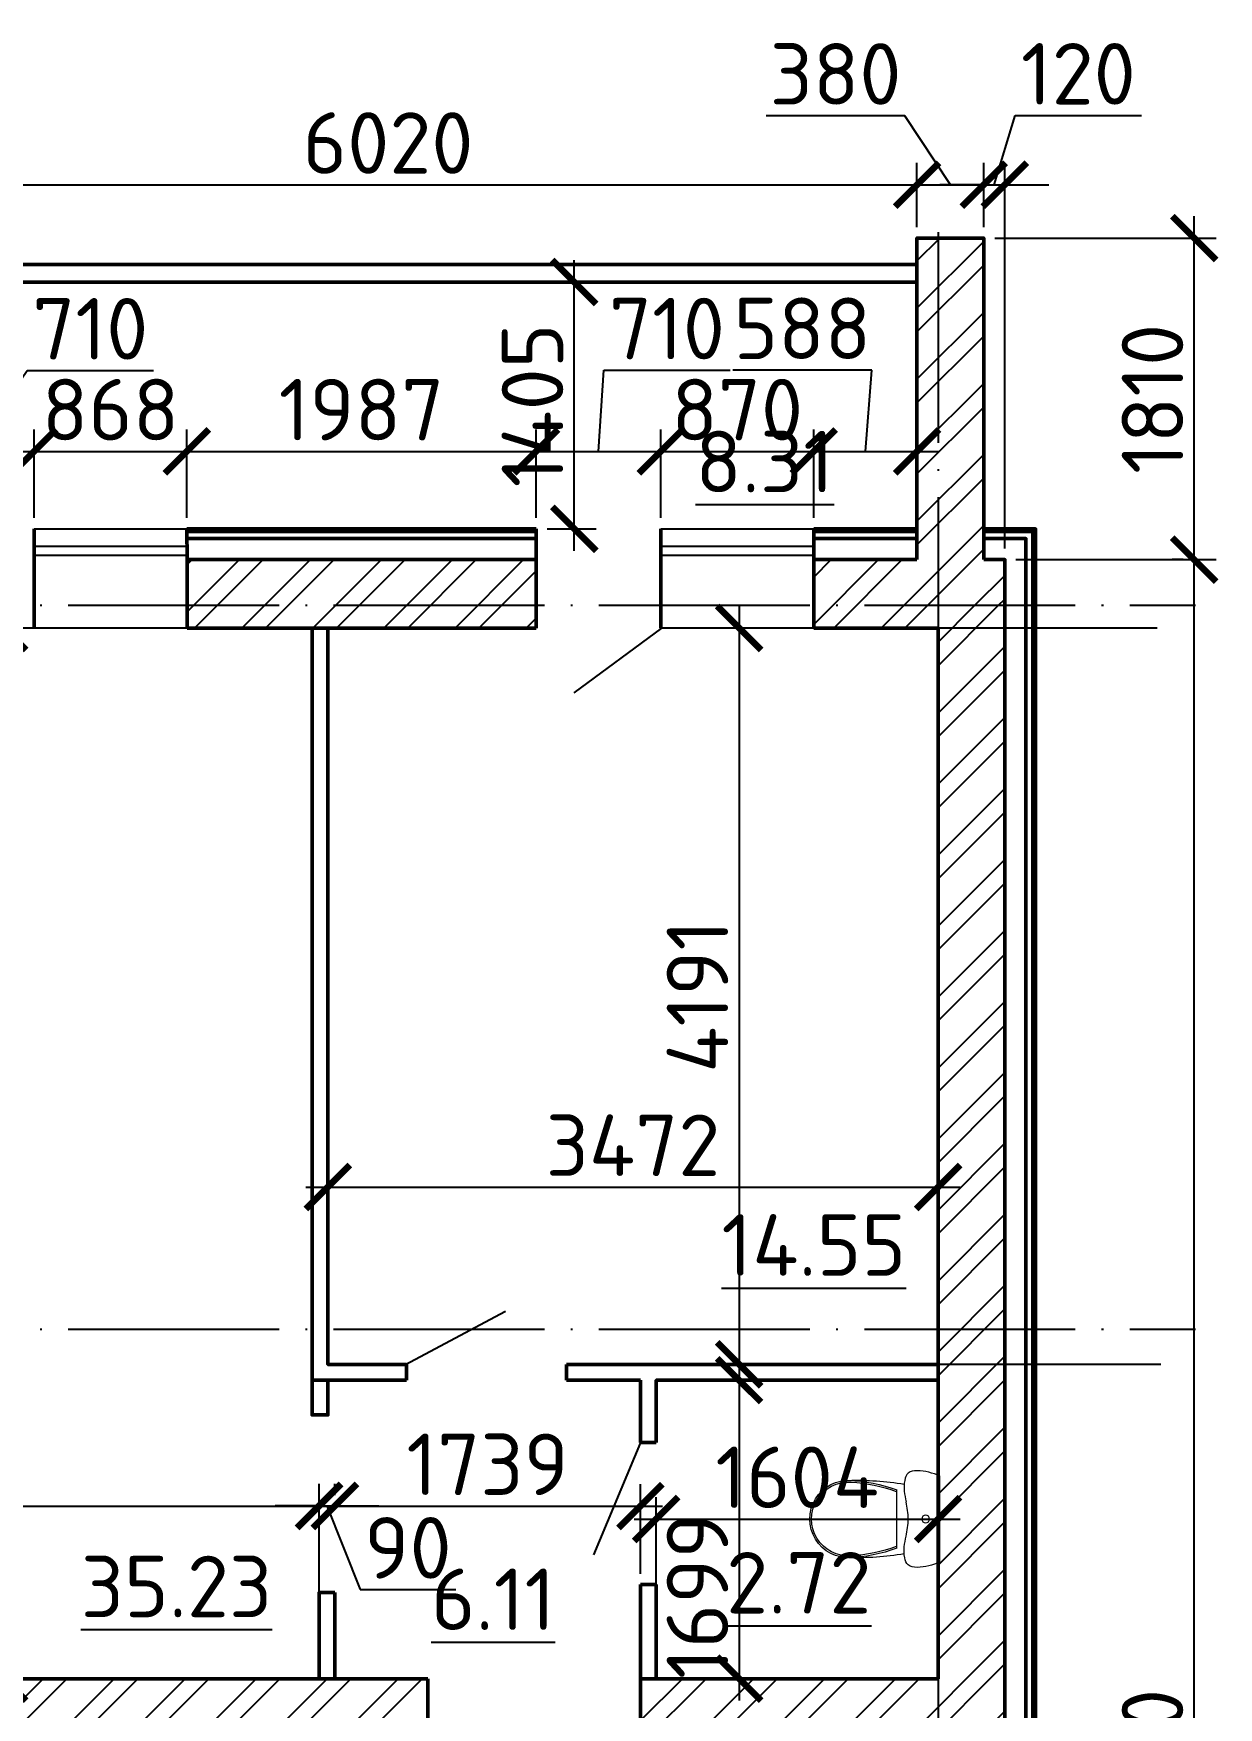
# Model space of a CAD drawing. Header units: millimetres. Extents: x -121275 to -95372, y 16759 to 40426.
# Drawn here: x -118269.6 to -118202.2, y 39454.6 to 39549.9 of the extents above; entities that cross this region are included whole.
import ezdxf

# ---------------------------------------------------------------- set-up
doc = ezdxf.new("R2010")
doc.units = ezdxf.units.MM
doc.header["$LTSCALE"] = 0.5
doc.linetypes.add('ACAD_ISO04W100', pattern=[30, 24, -3, 0, -3])
for name, color, linetype, lineweight in [('02', 5, 'Continuous', 18), ('построения', 6, 'Continuous', 25), ('Сантехника', 255, 'Continuous', 15), ('ТОНКИЕе', 7, 'Continuous', 25)]:
    doc.layers.add(name, color=color, linetype=linetype, lineweight=lineweight)
for name, color, linetype in [('оси', 7, 'ACAD_ISO04W100'), ('размеры', 7, 'Continuous'), ('тонкие', 7, 'Continuous')]:
    doc.layers.add(name, color=color, linetype=linetype)
doc.styles.add('Наклонный', font='isocpeur.ttf', dxfattribs={"height": 3.5})
doc.dimstyles.new('СТРОИТЕЛЬНЫЙ', dxfattribs={"dimtxt": 3.5, "dimasz": 2.5, "dimexe": 1.25, "dimexo": 0.625, "dimtad": 1, "dimdec": 0, "dimlfac": 100, "dimdsep": 46, "dimtxsty": 'Наклонный', "dimblk1": 'ARCHTICK', "dimblk2": 'ARCHTICK', "dimsah": 1, "dimcen": 0, "dimdle": 1.25, "dimadec": 0, "dimazin": 0, "dimtfac": 0.75, "dimtdec": 0, "dimtmove": 0, "dimatfit": 3, "dimldrblk": 'ARCHTICK', "dimfxl": 1, "dimtolj": 1, "dimtzin": 0, "dimarcsym": 0})
pattern_1 = [(45, (1722.8638, 1044.5907), (-2.02055763, 2.02055763), []), (45, (1724.2108, 1044.5907), (-2.02055763, 2.02055763), [])]

# ---------------------------------------------------------------- blocks, each defined once
blk = doc.blocks.new('A$C010B7E6C')
at = {"layer": 'Сантехника'}
for p, q in [((738.7, 520.7), (738.7, 29.3)), ((493.7, 440.5), (493.7, 109.6))]:
    blk.add_line(p, q, dxfattribs=at)
blk.add_circle((657.8, 275), 21.7, dxfattribs=at)
for centre, radius, start, end in [((218.7, 275), 220, 85.79897, 274.20103), ((218.7, 275), 210, 85.79897, 274.20103), ((266.3, -1145.5), 1641.2, 80.55729, 91.66188), ((196.2, -339.2), 834.5, 69.11151, 88.45313), ((196.1, -339.3), 824.6, 69.11242, 87.36208), ((196.2, 889.2), 834.5, 271.54687, 290.88849), ((196.1, 889.3), 824.6, 272.63792, 290.88758), ((266.3, 1695.5), 1641.2, 268.33812, 279.44271)]:
    blk.add_arc(centre, radius, start, end, dxfattribs=at)
for points in [[(738.7, 520.7), (608.7, 550), (558.7, 536.1), (538.7, 495), (546.7, 372.7)], [(546.7, 372.7), (558.7, 275), (546.5, 177.3)], [(738.7, 29.3), (608.7, 0), (558.7, 14), (538.7, 55), (546.5, 177.3)]]:
    blk.add_spline(points, degree=3, dxfattribs=at)
blk = doc.blocks.new('_ArchTick')
at = {"color": 0, "linetype": 'ByBlock', "const_width": 0.15}
blk.add_lwpolyline([(-0.5, -0.5), (0.5, 0.5)], dxfattribs=at)
blk = doc.blocks.new('*D802')
at = {"layer": 'Defpoints', "color": 0, "transparency": 16777216}
for p in [(-118219.353, 39541.328), (-118279.553, 39538.29), (-118219.353, 39538.29)]:
    blk.add_point(p, dxfattribs=at)
at = {"layer": 'размеры', "color": 0, "lineweight": -2, "transparency": 16777216}
for p, q in [((-118279.553, 39538.915), (-118279.553, 39542.578)), ((-118219.353, 39538.915), (-118219.353, 39542.578)), ((-118280.803, 39541.328), (-118218.103, 39541.328))]:
    blk.add_line(p, q, dxfattribs=at)
at = {"layer": 'размеры', "color": 0, "lineweight": -2, "transparency": 16777216, "xscale": 2.5, "yscale": 2.5, "zscale": 2.5, "rotation": 180}
blk.add_blockref('_ArchTick', (-118279.553, 39541.328), dxfattribs=at)
at = {"layer": 'размеры', "color": 0, "lineweight": -2, "transparency": 16777216, "xscale": 2.5, "yscale": 2.5, "zscale": 2.5}
blk.add_blockref('_ArchTick', (-118219.353, 39541.328), dxfattribs=at)
at = {"layer": 'размеры', "color": 0, "transparency": 16777216, "insert": (-118249.453, 39543.703), "char_height": 3.5, "attachment_point": 5, "style": 'Наклонный'}
blk.add_mtext('\\A1;6020', dxfattribs=at)
blk = doc.blocks.new('*D803')
at = {"layer": 'Defpoints', "color": 0, "transparency": 16777216}
for p in [(-118215.553, 39541.328), (-118219.353, 39538.29), (-118215.553, 39538.29)]:
    blk.add_point(p, dxfattribs=at)
at = {"layer": 'размеры', "color": 0, "lineweight": -2, "transparency": 16777216}
for p, q in [((-118220.037, 39545.259), (-118227.937, 39545.259)), ((-118217.453, 39541.328), (-118220.037, 39545.259)), ((-118219.353, 39538.915), (-118219.353, 39542.578)), ((-118215.553, 39538.915), (-118215.553, 39542.578)), ((-118220.603, 39541.328), (-118214.303, 39541.328))]:
    blk.add_line(p, q, dxfattribs=at)
at = {"layer": 'размеры', "color": 0, "lineweight": -2, "transparency": 16777216, "xscale": 2.5, "yscale": 2.5, "zscale": 2.5, "rotation": 180}
blk.add_blockref('_ArchTick', (-118219.353, 39541.328), dxfattribs=at)
at = {"layer": 'размеры', "color": 0, "lineweight": -2, "transparency": 16777216, "xscale": 2.5, "yscale": 2.5, "zscale": 2.5}
blk.add_blockref('_ArchTick', (-118215.553, 39541.328), dxfattribs=at)
at = {"layer": 'размеры', "color": 0, "transparency": 16777216, "insert": (-118223.987, 39547.634), "char_height": 3.5, "attachment_point": 5, "style": 'Наклонный'}
blk.add_mtext('\\A1;380', dxfattribs=at)
blk = doc.blocks.new('*D804')
at = {"layer": 'Defpoints', "color": 0, "transparency": 16777216}
for p in [(-118214.353, 39541.328), (-118215.553, 39538.29), (-118214.353, 39519.99)]:
    blk.add_point(p, dxfattribs=at)
at = {"layer": 'размеры', "color": 0, "lineweight": -2, "transparency": 16777216}
for p, q in [((-118214.953, 39541.328), (-118213.771, 39545.266)), ((-118213.771, 39545.266), (-118206.571, 39545.266)), ((-118215.553, 39538.915), (-118215.553, 39542.578)), ((-118214.353, 39520.615), (-118214.353, 39542.578)), ((-118215.553, 39541.328), (-118218.053, 39541.328)), ((-118215.553, 39541.328), (-118214.353, 39541.328)), ((-118215.553, 39541.328), (-118214.353, 39541.328)), ((-118214.353, 39541.328), (-118211.853, 39541.328))]:
    blk.add_line(p, q, dxfattribs=at)
at = {"layer": 'размеры', "color": 0, "lineweight": -2, "transparency": 16777216, "xscale": 2.5, "yscale": 2.5, "zscale": 2.5}
blk.add_blockref('_ArchTick', (-118215.553, 39541.328), dxfattribs=at)
at = {"layer": 'размеры', "color": 0, "lineweight": -2, "transparency": 16777216, "xscale": 2.5, "yscale": 2.5, "zscale": 2.5, "rotation": 180}
blk.add_blockref('_ArchTick', (-118214.353, 39541.328), dxfattribs=at)
at = {"layer": 'размеры', "color": 0, "transparency": 16777216, "insert": (-118210.171, 39547.641), "char_height": 3.5, "attachment_point": 5, "style": 'Наклонный'}
blk.add_mtext('\\A1;120', dxfattribs=at)
blk = doc.blocks.new('*D805')
at = {"layer": 'Defpoints', "color": 0, "transparency": 16777216}
for p in [(-118214.353, 39519.99), (-118203.578, 39519.99), (-118214.353, 39379.79)]:
    blk.add_point(p, dxfattribs=at)
at = {"layer": 'размеры', "color": 0, "lineweight": -2, "transparency": 16777216}
for p, q in [((-118203.578, 39378.54), (-118203.578, 39521.24)), ((-118213.728, 39519.99), (-118202.328, 39519.99)), ((-118213.728, 39379.79), (-118202.328, 39379.79))]:
    blk.add_line(p, q, dxfattribs=at)
at = {"layer": 'размеры', "color": 0, "lineweight": -2, "transparency": 16777216, "xscale": 2.5, "yscale": 2.5, "zscale": 2.5}
for p, rotation in [((-118203.578, 39519.99), 90), ((-118203.578, 39379.79), 270)]:
    blk.add_blockref('_ArchTick', p, dxfattribs=dict(at, rotation=rotation))
at = {"layer": 'размеры', "color": 0, "transparency": 16777216, "insert": (-118205.953, 39449.89), "char_height": 3.5, "attachment_point": 5, "rotation": 90, "style": 'Наклонный'}
blk.add_mtext('\\A1;14030', dxfattribs=at)
blk = doc.blocks.new('*D806')
at = {"layer": 'Defpoints', "color": 0, "transparency": 16777216}
for p in [(-118215.553, 39538.29), (-118203.578, 39538.29), (-118203.578, 39519.99)]:
    blk.add_point(p, dxfattribs=at)
at = {"layer": 'размеры', "color": 0, "lineweight": -2, "transparency": 16777216}
for p, q in [((-118203.578, 39518.74), (-118203.578, 39539.54)), ((-118214.928, 39538.29), (-118202.328, 39538.29)), ((-118204.203, 39519.99), (-118204.828, 39519.99))]:
    blk.add_line(p, q, dxfattribs=at)
at = {"layer": 'размеры', "color": 0, "lineweight": -2, "transparency": 16777216, "xscale": 2.5, "yscale": 2.5, "zscale": 2.5}
for p, rotation in [((-118203.578, 39538.29), 90), ((-118203.578, 39519.99), 270)]:
    blk.add_blockref('_ArchTick', p, dxfattribs=dict(at, rotation=rotation))
at = {"layer": 'размеры', "color": 0, "transparency": 16777216, "insert": (-118205.953, 39529.14), "char_height": 3.5, "attachment_point": 5, "rotation": 90, "style": 'Наклонный'}
blk.add_mtext('\\A1;1810', dxfattribs=at)
blk = doc.blocks.new('*D836')
at = {"layer": 'Defpoints', "color": 0, "transparency": 16777216}
for p in [(-118269.583, 39526.151), (-118269.583, 39521.74), (-118276.683, 39519.99)]:
    blk.add_point(p, dxfattribs=at)
at = {"layer": 'размеры', "color": 0, "lineweight": -2, "transparency": 16777216}
for p, q in [((-118273.133, 39526.151), (-118269.995, 39530.753)), ((-118269.995, 39530.753), (-118262.795, 39530.753)), ((-118276.683, 39520.615), (-118276.683, 39527.401)), ((-118269.583, 39522.365), (-118269.583, 39527.401)), ((-118277.933, 39526.151), (-118268.333, 39526.151))]:
    blk.add_line(p, q, dxfattribs=at)
at = {"layer": 'размеры', "color": 0, "lineweight": -2, "transparency": 16777216, "xscale": 2.5, "yscale": 2.5, "zscale": 2.5, "rotation": 180}
blk.add_blockref('_ArchTick', (-118276.683, 39526.151), dxfattribs=at)
at = {"layer": 'размеры', "color": 0, "lineweight": -2, "transparency": 16777216, "xscale": 2.5, "yscale": 2.5, "zscale": 2.5}
blk.add_blockref('_ArchTick', (-118269.583, 39526.151), dxfattribs=at)
at = {"layer": 'размеры', "color": 0, "transparency": 16777216, "insert": (-118266.395, 39533.128), "char_height": 3.5, "attachment_point": 5, "style": 'Наклонный'}
blk.add_mtext('\\A1;710', dxfattribs=at)
blk = doc.blocks.new('*D837')
at = {"layer": 'Defpoints', "color": 0, "transparency": 16777216}
for p in [(-118260.9, 39526.151), (-118269.583, 39521.74), (-118260.9, 39521.74)]:
    blk.add_point(p, dxfattribs=at)
at = {"layer": 'размеры', "color": 0, "lineweight": -2, "transparency": 16777216}
for p, q in [((-118269.583, 39522.365), (-118269.583, 39527.401)), ((-118260.9, 39522.365), (-118260.9, 39527.401)), ((-118270.833, 39526.151), (-118259.65, 39526.151))]:
    blk.add_line(p, q, dxfattribs=at)
at = {"layer": 'размеры', "color": 0, "lineweight": -2, "transparency": 16777216, "xscale": 2.5, "yscale": 2.5, "zscale": 2.5, "rotation": 180}
blk.add_blockref('_ArchTick', (-118269.583, 39526.151), dxfattribs=at)
at = {"layer": 'размеры', "color": 0, "lineweight": -2, "transparency": 16777216, "xscale": 2.5, "yscale": 2.5, "zscale": 2.5}
blk.add_blockref('_ArchTick', (-118260.9, 39526.151), dxfattribs=at)
at = {"layer": 'размеры', "color": 0, "transparency": 16777216, "insert": (-118265.241, 39528.526), "char_height": 3.5, "attachment_point": 5, "style": 'Наклонный'}
blk.add_mtext('\\A1;868', dxfattribs=at)
blk = doc.blocks.new('*D838')
at = {"layer": 'Defpoints', "color": 0, "transparency": 16777216}
for p in [(-118241.029, 39526.151), (-118260.9, 39521.74), (-118241.029, 39521.74)]:
    blk.add_point(p, dxfattribs=at)
at = {"layer": 'размеры', "color": 0, "lineweight": -2, "transparency": 16777216}
for p, q in [((-118260.9, 39522.365), (-118260.9, 39527.401)), ((-118241.029, 39522.365), (-118241.029, 39527.401)), ((-118262.15, 39526.151), (-118239.779, 39526.151))]:
    blk.add_line(p, q, dxfattribs=at)
at = {"layer": 'размеры', "color": 0, "lineweight": -2, "transparency": 16777216, "xscale": 2.5, "yscale": 2.5, "zscale": 2.5, "rotation": 180}
blk.add_blockref('_ArchTick', (-118260.9, 39526.151), dxfattribs=at)
at = {"layer": 'размеры', "color": 0, "lineweight": -2, "transparency": 16777216, "xscale": 2.5, "yscale": 2.5, "zscale": 2.5}
blk.add_blockref('_ArchTick', (-118241.029, 39526.151), dxfattribs=at)
at = {"layer": 'размеры', "color": 0, "transparency": 16777216, "insert": (-118250.964, 39528.526), "char_height": 3.5, "attachment_point": 5, "style": 'Наклонный'}
blk.add_mtext('\\A1;1987', dxfattribs=at)
blk = doc.blocks.new('*D839')
at = {"layer": 'Defpoints', "color": 0, "transparency": 16777216}
for p in [(-118233.929, 39526.151), (-118241.029, 39521.74), (-118233.929, 39521.74)]:
    blk.add_point(p, dxfattribs=at)
at = {"layer": 'размеры', "color": 0, "lineweight": -2, "transparency": 16777216}
for p, q in [((-118237.479, 39526.151), (-118237.182, 39530.766)), ((-118237.182, 39530.766), (-118229.982, 39530.766)), ((-118241.029, 39522.365), (-118241.029, 39527.401)), ((-118233.929, 39522.365), (-118233.929, 39527.401)), ((-118242.279, 39526.151), (-118232.679, 39526.151))]:
    blk.add_line(p, q, dxfattribs=at)
at = {"layer": 'размеры', "color": 0, "lineweight": -2, "transparency": 16777216, "xscale": 2.5, "yscale": 2.5, "zscale": 2.5, "rotation": 180}
blk.add_blockref('_ArchTick', (-118241.029, 39526.151), dxfattribs=at)
at = {"layer": 'размеры', "color": 0, "lineweight": -2, "transparency": 16777216, "xscale": 2.5, "yscale": 2.5, "zscale": 2.5}
blk.add_blockref('_ArchTick', (-118233.929, 39526.151), dxfattribs=at)
at = {"layer": 'размеры', "color": 0, "transparency": 16777216, "insert": (-118233.582, 39533.141), "char_height": 3.5, "attachment_point": 5, "style": 'Наклонный'}
blk.add_mtext('\\A1;710', dxfattribs=at)
blk = doc.blocks.new('*D840')
at = {"layer": 'Defpoints', "color": 0, "transparency": 16777216}
for p in [(-118225.228, 39526.151), (-118233.929, 39521.74), (-118225.228, 39521.74)]:
    blk.add_point(p, dxfattribs=at)
at = {"layer": 'размеры', "color": 0, "lineweight": -2, "transparency": 16777216}
for p, q in [((-118233.929, 39522.365), (-118233.929, 39527.401)), ((-118225.228, 39522.365), (-118225.228, 39527.401)), ((-118235.179, 39526.151), (-118223.978, 39526.151))]:
    blk.add_line(p, q, dxfattribs=at)
at = {"layer": 'размеры', "color": 0, "lineweight": -2, "transparency": 16777216, "xscale": 2.5, "yscale": 2.5, "zscale": 2.5, "rotation": 180}
blk.add_blockref('_ArchTick', (-118233.929, 39526.151), dxfattribs=at)
at = {"layer": 'размеры', "color": 0, "lineweight": -2, "transparency": 16777216, "xscale": 2.5, "yscale": 2.5, "zscale": 2.5}
blk.add_blockref('_ArchTick', (-118225.228, 39526.151), dxfattribs=at)
at = {"layer": 'размеры', "color": 0, "transparency": 16777216, "insert": (-118229.578, 39528.526), "char_height": 3.5, "attachment_point": 5, "style": 'Наклонный'}
blk.add_mtext('\\A1;870', dxfattribs=at)
blk = doc.blocks.new('*D841')
at = {"layer": 'Defpoints', "color": 0, "transparency": 16777216}
for p in [(-118219.353, 39526.151), (-118225.228, 39521.74), (-118219.353, 39521.74)]:
    blk.add_point(p, dxfattribs=at)
at = {"layer": 'размеры', "color": 0, "lineweight": -2, "transparency": 16777216}
for p, q in [((-118221.93, 39530.775), (-118229.83, 39530.775)), ((-118222.29, 39526.151), (-118221.93, 39530.775)), ((-118225.228, 39522.365), (-118225.228, 39527.401)), ((-118219.353, 39522.365), (-118219.353, 39527.401)), ((-118226.478, 39526.151), (-118218.103, 39526.151))]:
    blk.add_line(p, q, dxfattribs=at)
at = {"layer": 'размеры', "color": 0, "lineweight": -2, "transparency": 16777216, "xscale": 2.5, "yscale": 2.5, "zscale": 2.5, "rotation": 180}
blk.add_blockref('_ArchTick', (-118225.228, 39526.151), dxfattribs=at)
at = {"layer": 'размеры', "color": 0, "lineweight": -2, "transparency": 16777216, "xscale": 2.5, "yscale": 2.5, "zscale": 2.5}
blk.add_blockref('_ArchTick', (-118219.353, 39526.151), dxfattribs=at)
at = {"layer": 'размеры', "color": 0, "transparency": 16777216, "insert": (-118225.88, 39533.15), "char_height": 3.5, "attachment_point": 5, "style": 'Наклонный'}
blk.add_mtext('\\A1;588', dxfattribs=at)
blk = doc.blocks.new('*D842')
at = {"layer": 'Defpoints', "color": 0, "transparency": 16777216}
for p in [(-118249.453, 39535.79), (-118238.858, 39535.79), (-118241.029, 39521.74)]:
    blk.add_point(p, dxfattribs=at)
at = {"layer": 'размеры', "color": 0, "lineweight": -2, "transparency": 16777216}
for p, q in [((-118238.858, 39520.49), (-118238.858, 39537.04)), ((-118248.828, 39535.79), (-118237.608, 39535.79)), ((-118240.404, 39521.74), (-118237.608, 39521.74))]:
    blk.add_line(p, q, dxfattribs=at)
at = {"layer": 'размеры', "color": 0, "lineweight": -2, "transparency": 16777216, "xscale": 2.5, "yscale": 2.5, "zscale": 2.5}
for p, rotation in [((-118238.858, 39535.79), 90), ((-118238.858, 39521.74), 270)]:
    blk.add_blockref('_ArchTick', p, dxfattribs=dict(at, rotation=rotation))
at = {"layer": 'размеры', "color": 0, "transparency": 16777216, "insert": (-118241.233, 39528.765), "char_height": 3.5, "attachment_point": 5, "rotation": 90, "style": 'Наклонный'}
blk.add_mtext('\\A1;1405', dxfattribs=at)
blk = doc.blocks.new('*D872')
at = {"layer": 'Defpoints', "color": 0, "transparency": 16777216}
for p in [(-118312.503, 39466.116), (-118253.381, 39466.116), (-118253.381, 39456.29)]:
    blk.add_point(p, dxfattribs=at)
at = {"layer": 'размеры', "color": 0, "lineweight": -2, "transparency": 16777216}
for p, q in [((-118312.503, 39466.741), (-118312.503, 39467.366)), ((-118253.381, 39456.915), (-118253.381, 39467.366)), ((-118313.753, 39466.116), (-118252.131, 39466.116))]:
    blk.add_line(p, q, dxfattribs=at)
at = {"layer": 'размеры', "color": 0, "lineweight": -2, "transparency": 16777216, "xscale": 2.5, "yscale": 2.5, "zscale": 2.5, "rotation": 180}
blk.add_blockref('_ArchTick', (-118312.503, 39466.116), dxfattribs=at)
at = {"layer": 'размеры', "color": 0, "lineweight": -2, "transparency": 16777216, "xscale": 2.5, "yscale": 2.5, "zscale": 2.5}
blk.add_blockref('_ArchTick', (-118253.381, 39466.116), dxfattribs=at)
at = {"layer": 'размеры', "color": 0, "transparency": 16777216, "insert": (-118282.942, 39468.491), "char_height": 3.5, "attachment_point": 5, "style": 'Наклонный'}
blk.add_mtext('\\A1;5912', dxfattribs=at)
blk = doc.blocks.new('*D873')
at = {"layer": 'Defpoints', "color": 0, "transparency": 16777216}
for p in [(-118252.477, 39466.13), (-118252.477, 39466.13), (-118253.381, 39456.29)]:
    blk.add_point(p, dxfattribs=at)
at = {"layer": 'размеры', "color": 0, "lineweight": -2, "transparency": 16777216}
for p, q in [((-118253.381, 39456.915), (-118253.381, 39467.38)), ((-118252.477, 39466.755), (-118252.477, 39467.38)), ((-118253.381, 39466.13), (-118255.881, 39466.13)), ((-118253.381, 39466.13), (-118252.477, 39466.13)), ((-118253.381, 39466.13), (-118252.477, 39466.13)), ((-118252.929, 39466.13), (-118251.046, 39461.363)), ((-118252.477, 39466.13), (-118249.977, 39466.13)), ((-118251.046, 39461.363), (-118245.596, 39461.363))]:
    blk.add_line(p, q, dxfattribs=at)
at = {"layer": 'размеры', "color": 0, "lineweight": -2, "transparency": 16777216, "xscale": 2.5, "yscale": 2.5, "zscale": 2.5}
blk.add_blockref('_ArchTick', (-118253.381, 39466.13), dxfattribs=at)
at = {"layer": 'размеры', "color": 0, "lineweight": -2, "transparency": 16777216, "xscale": 2.5, "yscale": 2.5, "zscale": 2.5, "rotation": 180}
blk.add_blockref('_ArchTick', (-118252.477, 39466.13), dxfattribs=at)
at = {"layer": 'размеры', "color": 0, "transparency": 16777216, "insert": (-118248.321, 39463.738), "char_height": 3.5, "attachment_point": 5, "style": 'Наклонный'}
blk.add_mtext('\\A1;90', dxfattribs=at)
blk = doc.blocks.new('*D874')
at = {"layer": 'Defpoints', "color": 0, "transparency": 16777216}
for p in [(-118218.152, 39486.191), (-118252.877, 39484.277), (-118218.152, 39484.277)]:
    blk.add_point(p, dxfattribs=at)
at = {"layer": 'размеры', "color": 0, "lineweight": -2, "transparency": 16777216}
for p, q in [((-118252.877, 39484.902), (-118252.877, 39485.527)), ((-118218.152, 39485.566), (-118218.152, 39483.027)), ((-118254.127, 39484.277), (-118216.902, 39484.277))]:
    blk.add_line(p, q, dxfattribs=at)
at = {"layer": 'размеры', "color": 0, "lineweight": -2, "transparency": 16777216, "xscale": 2.5, "yscale": 2.5, "zscale": 2.5, "rotation": 180}
blk.add_blockref('_ArchTick', (-118252.877, 39484.277), dxfattribs=at)
at = {"layer": 'размеры', "color": 0, "lineweight": -2, "transparency": 16777216, "xscale": 2.5, "yscale": 2.5, "zscale": 2.5}
blk.add_blockref('_ArchTick', (-118218.152, 39484.277), dxfattribs=at)
at = {"layer": 'размеры', "color": 0, "transparency": 16777216, "insert": (-118235.515, 39486.652), "char_height": 3.5, "attachment_point": 5, "style": 'Наклонный'}
blk.add_mtext('\\A1;3472', dxfattribs=at)
blk = doc.blocks.new('*D921')
at = {"layer": 'Defpoints', "color": 0, "transparency": 16777216}
for p in [(-118253.777, 39516.091), (-118271.3, 39456.29), (-118253.381, 39456.29)]:
    blk.add_point(p, dxfattribs=at)
at = {"layer": 'размеры', "color": 0, "lineweight": -2, "transparency": 16777216}
for p, q in [((-118271.3, 39517.341), (-118271.3, 39455.04)), ((-118254.402, 39516.091), (-118272.55, 39516.091)), ((-118254.006, 39456.29), (-118272.55, 39456.29))]:
    blk.add_line(p, q, dxfattribs=at)
at = {"layer": 'размеры', "color": 0, "lineweight": -2, "transparency": 16777216, "xscale": 2.5, "yscale": 2.5, "zscale": 2.5}
for p, rotation in [((-118271.3, 39516.091), 90), ((-118271.3, 39456.29), 270)]:
    blk.add_blockref('_ArchTick', p, dxfattribs=dict(at, rotation=rotation))
at = {"layer": 'размеры', "color": 0, "transparency": 16777216, "insert": (-118273.675, 39476.19), "char_height": 3.5, "attachment_point": 5, "rotation": 90, "style": 'Наклонный'}
blk.add_mtext('\\A1;5980', dxfattribs=at)
blk = doc.blocks.new('*D922')
at = {"layer": 'Defpoints', "color": 0, "transparency": 16777216}
for p in [(-118205.054, 39516.092), (-118229.472, 39474.181), (-118204.854, 39474.181)]:
    blk.add_point(p, dxfattribs=at)
at = {"layer": 'размеры', "color": 0, "lineweight": -2, "transparency": 16777216}
for p, q in [((-118229.472, 39517.342), (-118229.472, 39472.931)), ((-118205.679, 39516.092), (-118230.722, 39516.092)), ((-118205.479, 39474.181), (-118230.722, 39474.181))]:
    blk.add_line(p, q, dxfattribs=at)
at = {"layer": 'размеры', "color": 0, "lineweight": -2, "transparency": 16777216, "xscale": 2.5, "yscale": 2.5, "zscale": 2.5}
for p, rotation in [((-118229.472, 39516.092), 90), ((-118229.472, 39474.181), 270)]:
    blk.add_blockref('_ArchTick', p, dxfattribs=dict(at, rotation=rotation))
at = {"layer": 'размеры', "color": 0, "transparency": 16777216, "insert": (-118231.847, 39495.136), "char_height": 3.5, "attachment_point": 5, "rotation": 90, "style": 'Наклонный'}
blk.add_mtext('\\A1;4191', dxfattribs=at)
blk = doc.blocks.new('*D923')
at = {"layer": 'Defpoints', "color": 0, "transparency": 16777216}
for p in [(-118218.153, 39465.378), (-118234.19, 39456.29), (-118218.153, 39456.29)]:
    blk.add_point(p, dxfattribs=at)
at = {"layer": 'размеры', "color": 0, "lineweight": -2, "transparency": 16777216}
for p, q in [((-118234.19, 39456.915), (-118234.19, 39466.628)), ((-118218.153, 39456.915), (-118218.153, 39466.628)), ((-118235.44, 39465.378), (-118216.903, 39465.378))]:
    blk.add_line(p, q, dxfattribs=at)
at = {"layer": 'размеры', "color": 0, "lineweight": -2, "transparency": 16777216, "xscale": 2.5, "yscale": 2.5, "zscale": 2.5, "rotation": 180}
blk.add_blockref('_ArchTick', (-118234.19, 39465.378), dxfattribs=at)
at = {"layer": 'размеры', "color": 0, "lineweight": -2, "transparency": 16777216, "xscale": 2.5, "yscale": 2.5, "zscale": 2.5}
blk.add_blockref('_ArchTick', (-118218.153, 39465.378), dxfattribs=at)
at = {"layer": 'размеры', "color": 0, "transparency": 16777216, "insert": (-118226.171, 39467.753), "char_height": 3.5, "attachment_point": 5, "style": 'Наклонный'}
blk.add_mtext('\\A1;1604', dxfattribs=at)
blk = doc.blocks.new('*D924')
at = {"layer": 'Defpoints', "color": 0, "transparency": 16777216}
for p in [(-118233.766, 39473.281), (-118233.766, 39456.29), (-118229.472, 39456.29)]:
    blk.add_point(p, dxfattribs=at)
at = {"layer": 'размеры', "color": 0, "lineweight": -2, "transparency": 16777216}
for p, q in [((-118229.472, 39474.531), (-118229.472, 39455.04)), ((-118233.141, 39473.281), (-118228.222, 39473.281)), ((-118233.141, 39456.29), (-118228.222, 39456.29))]:
    blk.add_line(p, q, dxfattribs=at)
at = {"layer": 'размеры', "color": 0, "lineweight": -2, "transparency": 16777216, "xscale": 2.5, "yscale": 2.5, "zscale": 2.5}
for p, rotation in [((-118229.472, 39473.281), 90), ((-118229.472, 39456.29), 270)]:
    blk.add_blockref('_ArchTick', p, dxfattribs=dict(at, rotation=rotation))
at = {"layer": 'размеры', "color": 0, "transparency": 16777216, "insert": (-118231.847, 39460.994), "char_height": 3.5, "attachment_point": 5, "rotation": 90, "style": 'Наклонный'}
blk.add_mtext('\\A1;1699', dxfattribs=at)
blk = doc.blocks.new('*D935')
at = {"layer": 'Defpoints', "color": 0, "transparency": 16777216}
for p in [(-118252.477, 39466.116), (-118235.09, 39466.116), (-118235.09, 39461.642)]:
    blk.add_point(p, dxfattribs=at)
at = {"layer": 'размеры', "color": 0, "lineweight": -2, "transparency": 16777216}
for p, q in [((-118252.477, 39466.741), (-118252.477, 39467.366)), ((-118235.09, 39462.267), (-118235.09, 39467.366)), ((-118253.727, 39466.116), (-118233.84, 39466.116))]:
    blk.add_line(p, q, dxfattribs=at)
at = {"layer": 'размеры', "color": 0, "lineweight": -2, "transparency": 16777216, "xscale": 2.5, "yscale": 2.5, "zscale": 2.5, "rotation": 180}
blk.add_blockref('_ArchTick', (-118252.477, 39466.116), dxfattribs=at)
at = {"layer": 'размеры', "color": 0, "lineweight": -2, "transparency": 16777216, "xscale": 2.5, "yscale": 2.5, "zscale": 2.5}
blk.add_blockref('_ArchTick', (-118235.09, 39466.116), dxfattribs=at)
at = {"layer": 'размеры', "color": 0, "transparency": 16777216, "insert": (-118243.784, 39468.491), "char_height": 3.5, "attachment_point": 5, "style": 'Наклонный'}
blk.add_mtext('\\A1;1739', dxfattribs=at)

msp = doc.modelspace()

# ---------------------------------------------------------------- hatches: boundary and pattern name
at = {"layer": 'тонкие', "transparency": 33554687}
h = msp.add_hatch(dxfattribs=at)
h.set_pattern_fill('ANSI32', scale=0.3)
h.set_pattern_definition(pattern_1)
h.paths.add_polyline_path([(-118306.914, 39519.99), (-118318.987, 39519.99), (-118318.987, 39517.39), (-118306.914, 39517.39)])
h.paths.add_polyline_path([(-118306.914, 39517.39), (-118318.987, 39517.39), (-118318.987, 39516.09), (-118306.914, 39516.09)])
h.paths.add_polyline_path([(-118276.683, 39517.39), (-118291.914, 39517.39), (-118291.914, 39516.091), (-118276.683, 39516.091)])
h.paths.add_polyline_path([(-118276.683, 39519.99), (-118279.553, 39519.99), (-118279.553, 39538.29), (-118283.353, 39538.29), (-118283.353, 39519.99), (-118291.914, 39519.99), (-118291.914, 39517.39), (-118276.683, 39517.39)])
h.paths.add_polyline_path([(-118241.029, 39519.99), (-118260.883, 39519.99), (-118260.883, 39517.39), (-118241.029, 39517.39)])
h.paths.add_polyline_path([(-118241.029, 39517.39), (-118260.883, 39517.39), (-118260.883, 39516.091), (-118253.777, 39516.091), (-118253.777, 39516.091), (-118252.877, 39516.091), (-118241.029, 39516.091)])
h.paths.add_polyline_path([(-118218.153, 39517.39), (-118225.229, 39517.39), (-118225.229, 39516.092), (-118218.352, 39516.092), (-118218.153, 39516.092)], flags=16)
h.paths.add_polyline_path([(-118218.153, 39534.29), (-118219.353, 39534.29), (-118219.353, 39519.99), (-118225.229, 39519.99), (-118225.229, 39517.39), (-118218.153, 39517.39)], flags=16)
h.paths.add_polyline_path([(-118214.353, 39519.99), (-118215.553, 39519.99), (-118215.553, 39534.29), (-118218.153, 39534.29), (-118218.153, 39517.39), (-118214.353, 39517.39)], flags=17)
h.paths.add_polyline_path([(-118214.353, 39517.108), (-118214.353, 39517.39), (-118214.353, 39519.99), (-118215.553, 39519.99), (-118215.553, 39534.29), (-118218.153, 39534.29), (-118219.353, 39534.29), (-118219.353, 39519.99), (-118225.229, 39519.99), (-118225.229, 39517.39), (-118225.229, 39516.092), (-118218.352, 39516.092), (-118218.152, 39516.092), (-118218.152, 39456.29), (-118235.09, 39456.29), (-118235.09, 39454.39), (-118214.353, 39454.39)])
h.paths.add_polyline_path([(-118218.153, 39454.39), (-118235.09, 39454.39), (-118235.09, 39452.49), (-118234.19, 39452.49), (-118218.153, 39452.49)])
h.paths.add_polyline_path([(-118214.353, 39454.39), (-118218.153, 39454.39), (-118218.153, 39452.49), (-118218.152, 39452.49), (-118218.151, 39383.59), (-118218.153, 39382.39), (-118214.353, 39382.39)])
h.paths.add_polyline_path([(-118214.353, 39382.39), (-118222.909, 39382.39), (-118222.909, 39379.79), (-118218.153, 39379.79), (-118214.353, 39379.79)])
h = msp.add_hatch(dxfattribs=at)
h.set_pattern_fill('ANSI32', scale=0.3)
h.set_pattern_definition(pattern_1)
h.paths.add_polyline_path([(-118218.153, 39517.39), (-118214.353, 39517.39), (-118214.353, 39519.99), (-118215.553, 39519.99), (-118215.553, 39538.29), (-118218.153, 39538.29)])
h.paths.add_polyline_path([(-118219.353, 39519.99), (-118225.229, 39519.99), (-118225.229, 39517.39), (-118218.153, 39517.39), (-118218.153, 39538.29), (-118219.353, 39538.29)])
h.paths.add_polyline_path([(-118225.229, 39517.39), (-118225.229, 39516.092), (-118218.153, 39516.092), (-118218.153, 39517.39)])
h = msp.add_hatch(dxfattribs=at)
h.set_pattern_fill('ANSI32', scale=0.3)
h.set_pattern_definition(pattern_1)
h.paths.add_polyline_path([(-118371.953, 39476.19), (-118392.353, 39476.19), (-118392.353, 39473.69), (-118371.953, 39473.69)])
h.paths.add_polyline_path([(-118392.353, 39476.19), (-118394.954, 39476.19), (-118394.954, 39473.69), (-118392.353, 39473.69)])
h.paths.add_polyline_path([(-118360.902, 39476.19), (-118370.053, 39476.19), (-118370.053, 39473.69), (-118360.902, 39473.69)])
h.paths.add_polyline_path([(-118360.902, 39477.49), (-118368.153, 39477.49), (-118368.153, 39517.39), (-118370.053, 39517.39), (-118370.053, 39476.19), (-118360.902, 39476.19)])
h.paths.add_polyline_path([(-118370.053, 39476.19), (-118371.953, 39476.19), (-118371.953, 39473.69), (-118370.053, 39473.69)])
h.paths.add_polyline_path([(-118342.453, 39476.19), (-118348.802, 39476.19), (-118348.802, 39473.69), (-118342.953, 39473.69), (-118342.953, 39471.064), (-118342.453, 39471.064)])
h.paths.add_polyline_path([(-118339.153, 39476.19), (-118342.453, 39476.19), (-118342.453, 39471.064), (-118339.153, 39471.064)])
h.paths.add_polyline_path([(-118342.453, 39517.39), (-118342.953, 39517.39), (-118342.953, 39516.09), (-118342.953, 39477.49), (-118348.802, 39477.49), (-118348.802, 39476.19), (-118342.453, 39476.19)])
h.paths.add_polyline_path([(-118339.153, 39516.09), (-118331.987, 39516.09), (-118331.987, 39517.39), (-118342.453, 39517.39), (-118342.453, 39476.19), (-118339.153, 39476.19)])
h.paths.add_polyline_path([(-118432.353, 39454.39), (-118485.253, 39454.39), (-118485.253, 39452.49), (-118432.353, 39452.49)])
h.paths.add_polyline_path([(-118432.353, 39456.29), (-118434.253, 39456.29), (-118485.253, 39456.29), (-118485.253, 39454.39), (-118432.353, 39454.39)])
h.paths.add_polyline_path([(-118359.453, 39454.39), (-118370.053, 39454.39), (-118370.053, 39452.49), (-118366.179, 39452.49), (-118359.453, 39452.49)])
h.paths.add_polyline_path([(-118359.453, 39456.29), (-118370.053, 39456.29), (-118370.053, 39454.39), (-118359.453, 39454.39)])
h.paths.add_polyline_path([(-118370.053, 39456.29), (-118371.953, 39456.29), (-118371.953, 39454.39), (-118370.053, 39454.39)])
h.paths.add_polyline_path([(-118370.053, 39454.39), (-118371.953, 39454.39), (-118371.953, 39452.49), (-118370.053, 39452.49)])
h.paths.add_polyline_path([(-118342.453, 39454.39), (-118349.353, 39454.39), (-118349.353, 39452.49), (-118344.353, 39452.49), (-118344.353, 39448.561), (-118342.453, 39448.561)])
h.paths.add_polyline_path([(-118342.453, 39460.964), (-118342.953, 39460.964), (-118342.953, 39456.29), (-118349.353, 39456.29), (-118349.353, 39454.39), (-118342.453, 39454.39)])
h.paths.add_polyline_path([(-118340.553, 39452.49), (-118247.19, 39452.49), (-118247.19, 39454.39), (-118342.453, 39454.39), (-118342.453, 39448.561), (-118340.553, 39448.561)])
h.paths.add_polyline_path([(-118247.19, 39456.29), (-118339.153, 39456.29), (-118339.153, 39460.964), (-118342.453, 39460.964), (-118342.453, 39454.39), (-118247.19, 39454.39)])
h.paths.add_polyline_path([(-118414.453, 39517.39), (-118416.353, 39517.39), (-118416.353, 39477.69), (-118414.453, 39477.69)])
h.paths.add_polyline_path([(-118412.553, 39517.39), (-118414.453, 39517.39), (-118414.453, 39477.69), (-118412.553, 39477.69)])
h.paths.add_polyline_path([(-118414.453, 39528.99), (-118416.353, 39528.99), (-118416.353, 39517.39), (-118414.453, 39517.39)])
h.paths.add_polyline_path([(-118412.553, 39528.99), (-118414.453, 39528.99), (-118414.453, 39517.39), (-118412.553, 39517.39)])
h.paths.add_polyline_path([(-118371.953, 39517.39), (-118371.953, 39476.19), (-118370.053, 39476.19), (-118370.053, 39517.39)])

# ---------------------------------------------------------------- linework, layer by layer
at = {"layer": 'оси', "color": 7}
for points in [[(-118218.153, 39538.635), (-118218.153, 39382.39)], [(-118494.149, 39517.39), (-118203.513, 39517.39)], [(-118494.149, 39476.19), (-118203.513, 39476.19)]]:
    msp.add_lwpolyline(points, dxfattribs=at)
at = {"layer": 'построения', "color": 7, "lineweight": 50}
for points in [[(-118241.029, 39519.99), (-118260.883, 39519.99)], [(-118219.353, 39519.99), (-118225.229, 39519.99)], [(-118222.909, 39379.79), (-118218.153, 39379.79), (-118214.353, 39379.79), (-118214.353, 39517.108), (-118214.353, 39517.39), (-118214.353, 39519.99), (-118215.553, 39519.99)], [(-118241.029, 39516.091), (-118260.883, 39516.091)], [(-118233.929, 39516.092), (-118233.929, 39516.092)], [(-118218.153, 39516.092), (-118218.352, 39516.092), (-118225.229, 39516.092)], [(-118218.152, 39456.29), (-118218.152, 39516.092)], [(-118247.19, 39456.29), (-118339.153, 39456.29)], [(-118218.153, 39456.29), (-118235.09, 39456.29)]]:
    msp.add_lwpolyline(points, dxfattribs=at)
at = {"layer": 'ТОНКИЕе', "color": 7, "lineweight": 50}
for points in [[(-118279.553, 39538.29), (-118279.553, 39535.79), (-118219.353, 39535.79), (-118219.353, 39536.79), (-118279.553, 39536.79)], [(-118219.353, 39519.99), (-118219.353, 39538.29), (-118215.553, 39538.29), (-118215.553, 39519.99)], [(-118269.583, 39516.091), (-118269.583, 39519.99), (-118269.583, 39521.74)], [(-118260.9, 39521.74), (-118241.029, 39521.74)], [(-118260.9, 39521.74), (-118260.883, 39519.99), (-118260.883, 39516.091)], [(-118260.898, 39521.59), (-118241.029, 39521.59)], [(-118260.894, 39521.19), (-118241.029, 39521.19)], [(-118241.029, 39521.74), (-118241.029, 39516.091)], [(-118233.929, 39516.091), (-118233.929, 39519.99), (-118233.929, 39521.74)], [(-118225.228, 39521.74), (-118225.229, 39519.99), (-118225.229, 39516.091)], [(-118225.228, 39521.74), (-118219.353, 39521.74)], [(-118225.228, 39521.59), (-118219.353, 39521.59)], [(-118225.228, 39521.19), (-118219.353, 39521.19)], [(-118215.553, 39521.74), (-118212.753, 39521.74), (-118212.603, 39521.74), (-118212.603, 39378.19), (-118212.603, 39378.04), (-118222.909, 39378.04)], [(-118215.553, 39521.59), (-118213.153, 39521.59), (-118212.753, 39521.59), (-118212.753, 39378.59), (-118212.753, 39378.19), (-118222.909, 39378.19)], [(-118215.553, 39521.19), (-118214.353, 39521.19), (-118213.153, 39521.19), (-118213.153, 39379.79), (-118213.153, 39378.59), (-118222.909, 39378.59)], [(-118252.877, 39516.091), (-118253.777, 39516.091), (-118253.777, 39474.181), (-118253.777, 39473.281), (-118248.4, 39473.281)], [(-118248.4, 39474.181), (-118252.877, 39474.181), (-118252.877, 39516.091)], [(-118248.4, 39474.181), (-118248.4, 39473.281)], [(-118235.09, 39474.181), (-118239.3, 39474.181)], [(-118239.3, 39473.281), (-118239.3, 39474.181)], [(-118235.09, 39474.181), (-118218.152, 39474.181)], [(-118218.152, 39474.181), (-118218.152, 39473.281), (-118234.19, 39473.281), (-118234.19, 39473.281), (-118234.19, 39469.742)], [(-118253.777, 39473.281), (-118253.777, 39471.301), (-118252.877, 39471.301), (-118252.877, 39473.281)], [(-118239.3, 39473.281), (-118235.09, 39473.281)], [(-118235.09, 39469.742), (-118235.09, 39473.281)], [(-118235.09, 39469.742), (-118234.19, 39469.742)], [(-118253.381, 39456.29), (-118313.403, 39456.29), (-118313.403, 39460.964)], [(-118252.481, 39461.187), (-118252.481, 39456.29), (-118253.381, 39456.29), (-118253.381, 39461.187), (-118252.481, 39461.187)], [(-118235.09, 39456.29), (-118235.09, 39461.642)], [(-118234.19, 39461.642), (-118235.09, 39461.642)], [(-118234.19, 39461.642), (-118234.19, 39456.29)], [(-118247.19, 39452.49), (-118247.19, 39456.29)], [(-118235.09, 39456.29), (-118235.09, 39452.49)]]:
    msp.add_lwpolyline(points, dxfattribs=at)
at = {"layer": 'ТОНКИЕе', "color": 7}
for points in [[(-118269.583, 39521.74), (-118260.9, 39521.74), (-118260.9, 39520.74), (-118269.583, 39520.74), (-118269.583, 39520.24), (-118260.9, 39520.24), (-118260.883, 39516.091), (-118269.583, 39516.091)], [(-118233.929, 39521.74), (-118225.228, 39521.74)], [(-118225.228, 39521.74), (-118225.228, 39520.74), (-118233.929, 39520.74), (-118233.929, 39520.24), (-118225.228, 39520.24)], [(-118238.87, 39512.406), (-118233.881, 39516.083)], [(-118225.229, 39516.092), (-118233.929, 39516.092)], [(-118242.771, 39477.188), (-118248.502, 39474.138)], [(-118235.09, 39469.742), (-118237.754, 39463.339)]]:
    msp.add_lwpolyline(points, dxfattribs=at)

# ---------------------------------------------------------------- block references
at = {"layer": '02', "color": 7, "ltscale": 100, "xscale": -0.01, "yscale": 0.01, "zscale": 0.01, "rotation": 180}
msp.add_blockref('A$C010B7E6C', (-118225.439, 39468.128), dxfattribs=at)

# ---------------------------------------------------------------- texts
at = {"color": 7, "char_height": 3.5, "attachment_point": 1, "style": 'Наклонный'}
for s, insert in [('{\\fISOCPEUR|b1|i0|c204|p34;\\L8.31}', (-118231.965, 39527.319)), ('{\\fISOCPEUR|b1|i0|c204|p34;\\L14.55}', (-118230.478, 39482.725)), ('{\\fISOCPEUR|b1|i0|c204|p34;\\L35.23}', (-118266.939, 39463.287)), ('{\\fISOCPEUR|b1|i0|c204|p34;\\L2.72}', (-118230.213, 39463.499)), ('{\\fISOCPEUR|b1|i0|c204|p34;\\L6.11}', (-118247.006, 39462.563))]:
    msp.add_mtext_dynamic_manual_height_columns(s, width=11, gutter_width=35, heights=[0], dxfattribs=dict(at, insert=insert))

# ---------------------------------------------------------------- dimensions: what is measured, and where the dimension line sits
at = {"layer": 'размеры', "color": 7}
for base, p1, p2, picture, middle in [((-118215.553, 39541.328), (-118219.353, 39538.29), (-118215.553, 39538.29), '*D803', (-118220.662, 39545.259)), ((-118269.583, 39526.151), (-118276.683, 39519.99), (-118269.583, 39521.74), '*D836', (-118269.37, 39530.753)), ((-118233.929, 39526.151), (-118241.029, 39521.74), (-118233.929, 39521.74), '*D839', (-118236.557, 39530.766)), ((-118219.3525, 39526.1508), (-118225.2283, 39521.7399), (-118219.3525, 39521.7399), '*D841', (-118222.5555, 39530.7745)), ((-118252.477, 39466.13), (-118253.381, 39456.29), (-118252.477, 39466.13), '*D873', (-118250.421, 39461.363))]:
    dim = msp.add_linear_dim(base=base, p1=p1, p2=p2, dimstyle='СТРОИТЕЛЬНЫЙ', override={"dimtmove": 1}, dxfattribs=at)
    dim.commit()
    dim.dimension.update_dxf_attribs({"geometry": picture, "text_midpoint": middle, "dimtype": 160})
for base, p1, p2, picture, middle in [((-118214.353, 39541.328), (-118215.553, 39538.29), (-118214.353, 39519.99), '*D804', (-118213.146, 39547.641)), ((-118219.353, 39541.328), (-118279.553, 39538.29), (-118219.353, 39538.29), '*D802', (-118249.453, 39543.703)), ((-118260.9, 39526.151), (-118269.583, 39521.74), (-118260.9, 39521.74), '*D837', (-118265.241, 39528.526)), ((-118241.029, 39526.151), (-118260.9, 39521.74), (-118241.029, 39521.74), '*D838', (-118250.964, 39528.526)), ((-118225.228, 39526.151), (-118233.929, 39521.74), (-118225.228, 39521.74), '*D840', (-118229.578, 39528.526)), ((-118218.1521, 39484.2773), (-118252.877, 39484.2773), (-118218.1521, 39486.1909), '*D874', (-118235.5146, 39486.6523)), ((-118253.381, 39466.116), (-118312.503, 39466.116), (-118253.381, 39456.29), '*D872', (-118282.942, 39468.491))]:
    dim = msp.add_linear_dim(base=base, p1=p1, p2=p2, dimstyle='СТРОИТЕЛЬНЫЙ', override={"dimtmove": 1}, dxfattribs=at)
    dim.commit()
    dim.dimension.update_dxf_attribs({"geometry": picture, "text_midpoint": middle})
for base, p1, p2, text, picture, middle in [((-118203.578, 39538.29), (-118203.578, 39519.99), (-118215.553, 39538.29), '1810', '*D806', (-118205.953, 39529.14)), ((-118203.578, 39519.99), (-118214.353, 39379.79), (-118214.353, 39519.99), '14030', '*D805', (-118205.953, 39449.89))]:
    dim = msp.add_linear_dim(base=base, p1=p1, p2=p2, angle=90, text=text, dimstyle='СТРОИТЕЛЬНЫЙ', dxfattribs=at)
    dim.commit()
    dim.dimension.update_dxf_attribs({"geometry": picture, "text_midpoint": middle})
for base, p1, p2, picture, middle in [((-118238.858, 39535.79), (-118241.029, 39521.74), (-118249.453, 39535.79), '*D842', (-118241.233, 39528.765)), ((-118229.472, 39474.181), (-118205.054, 39516.092), (-118204.854, 39474.181), '*D922', (-118231.847, 39495.136))]:
    dim = msp.add_linear_dim(base=base, p1=p1, p2=p2, angle=90, dimstyle='СТРОИТЕЛЬНЫЙ', dxfattribs=at)
    dim.commit()
    dim.dimension.update_dxf_attribs({"geometry": picture, "text_midpoint": middle})
for base, p1, p2, picture, middle in [((-118271.3, 39456.29), (-118253.777, 39516.091), (-118253.381, 39456.29), '*D921', (-118271.3, 39476.19)), ((-118229.472, 39456.29), (-118233.766, 39473.281), (-118233.766, 39456.29), '*D924', (-118229.472, 39460.994))]:
    dim = msp.add_linear_dim(base=base, p1=p1, p2=p2, angle=90, dimstyle='СТРОИТЕЛЬНЫЙ', dxfattribs=at)
    dim.commit()
    dim.dimension.update_dxf_attribs({"geometry": picture, "text_midpoint": middle, "dimtype": 160})
for base, p1, p2, picture, middle in [((-118235.09, 39466.116), (-118252.477, 39466.116), (-118235.09, 39461.642), '*D935', (-118243.784, 39468.491)), ((-118218.153, 39465.378), (-118234.19, 39456.29), (-118218.153, 39456.29), '*D923', (-118226.171, 39467.753))]:
    dim = msp.add_linear_dim(base=base, p1=p1, p2=p2, dimstyle='СТРОИТЕЛЬНЫЙ', dxfattribs=at)
    dim.commit()
    dim.dimension.update_dxf_attribs({"geometry": picture, "text_midpoint": middle})

doc.saveas('drawing.dxf')
